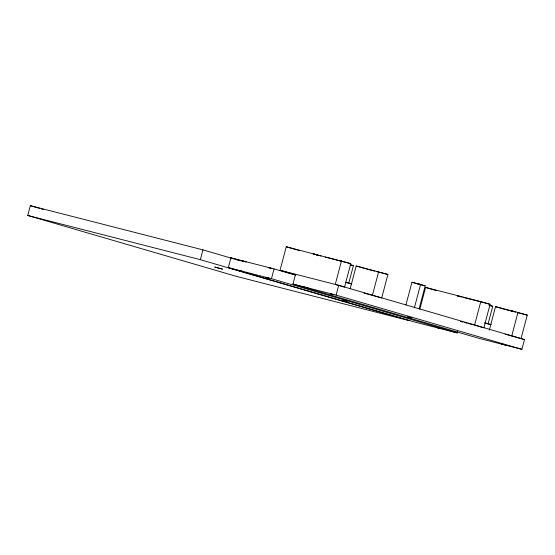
<?xml version="1.0" encoding="UTF-8"?>
<svg xmlns="http://www.w3.org/2000/svg" width="555" height="555" viewBox="0 0 555 555"><rect width="100%" height="100%" fill="white"/><g stroke="black" fill="none" stroke-linecap="round" stroke-linejoin="round"><path stroke-width="0.83" d="M27.75 215.465L200.341 259.671L409.34 320.679L236.749 276.473L27.75 215.465L30.338 205.669L202.929 249.868L233.62 258.831M200.341 259.671L202.929 249.868M457.66 331.293L457.23 332.924L414.085 321.872L228.306 267.642L230.894 257.846L274.045 268.897L295.607 275.19M457.23 332.924L271.457 278.693L274.045 268.897M295.787 274.878L280.032 270.278L286.248 246.76L350.767 263.618L344.551 287.129L335.262 284.424L341.478 260.905M280.032 270.278L338.716 285.305L524.489 339.535L521.901 349.331L478.75 338.279L292.978 284.056L295.565 274.253M521.901 349.331L336.122 295.107L338.716 285.305M350.302 264.714L353.403 265.623L348.741 283.258L345.488 282.308M350.191 288.711L356.192 266.005L387.917 274.461L381.708 297.979L364.108 293.137M372.419 295.267L378.628 271.749M405.927 304.979L411.928 282.273L420.558 284.479L414.342 307.997M419.198 308.545L425.199 285.839L418.394 283.98M419.795 309.329L425.574 287.428L480.803 301.573L490.093 304.286L483.884 327.804L474.594 325.091L480.803 301.573M489.683 324.342L488.074 323.933L492.729 306.291L488.858 305.16M489.309 330.19L495.525 306.672L517.961 312.423L527.25 315.136L521.034 338.647L524.489 339.535M521.034 338.647L511.745 335.942L517.961 312.423M510.288 310.606L514.159 311.619M514.124 311.632L512.702 311.272M339.598 260.559L338.98 260.413L339.514 260.579M342.289 261.308L342.9 261.454L340.999 260.919M245.518 261.787L246.129 261.932L245.594 261.766M417.443 283.737L416.632 283.543L417.735 283.862M419.684 284.375L420.406 284.535M315.982 254.572L317.009 254.821L316.086 254.551M269.133 267.774L268.1 267.524L269.029 267.794M321.178 256.035L316.246 254.773L318.702 255.494M325.286 257.09L340.902 261.086M342.546 261.509L350.767 263.618M350.087 264.77L353.403 265.623M367.972 269.355L356.192 266.005M369.637 269.779L374.625 271.055M376.283 271.478L387.917 274.461M425.199 285.839L411.928 282.273M462.148 297.133L457.223 295.87L459.672 296.641M463.793 297.549L479.409 301.552M481.053 301.969L490.093 304.286M489.42 305.444L492.729 306.291M505.647 309.6L508.97 310.453M510.628 310.876L515.616 312.153M517.281 312.576L527.25 315.136M345.46 282.183L351.905 283.834M349.546 283.466L351.155 283.876M484.792 322.857L491.237 324.508M460.532 321.491L463.016 322.129M464.667 322.552L467.15 323.183M468.802 323.614L473.769 324.883M505.099 334.235L511.745 335.942M292.978 284.056L336.122 295.107M228.306 267.642L271.457 278.693M340.014 260.663L341.394 261.079M270.986 268.315L269.494 267.919M245.102 261.683L242.209 260.892L244.11 261.426M419.233 284.257L418.22 283.993M315.504 254.447L314.026 254.058M269.612 267.892L271.09 268.287M340.881 260.947L339.91 260.683M315.615 254.426L313.096 253.781L313.624 253.947M512.189 311.14L510.343 310.627M244.228 261.398L245.199 261.662M332.195 294.233C337.919 295.815 326.361 292.679 332.084 294.261M267.531 277.826C273.254 279.408 261.696 276.272 267.413 277.854M495.525 306.672L504.814 309.385M286.248 246.76L295.371 249.424M297.029 249.903L299.513 250.631M425.574 287.428L436.362 290.577M484.82 322.982L488.074 323.933M230.894 257.846L244.165 261.717M235.278 259.31L239.42 260.524M30.338 205.669L39.461 208.326M41.119 208.812L43.609 209.54M343.163 300.449L347.041 301.476L343.163 300.449M407.828 316.856L411.713 317.883L407.828 316.856M239.704 270.708L243.541 271.728L239.704 270.708M214.792 267.066L222.465 269.106L214.792 267.066M304.376 287.115L308.212 288.135L304.376 287.115M436.903 327.526L440.739 328.553L436.903 327.526M501.567 343.94L505.404 344.96L501.567 343.94"/></g></svg>
